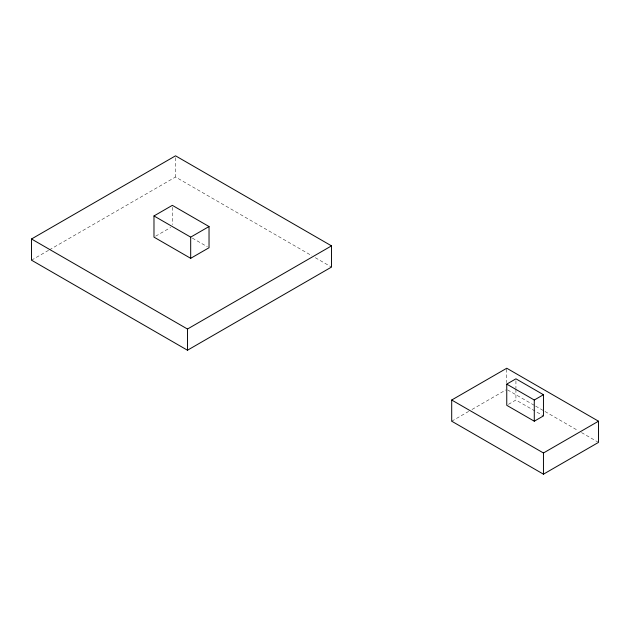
<?xml version="1.0" encoding="UTF-8"?>
<svg xmlns="http://www.w3.org/2000/svg" width="630" height="630" viewBox="0 0 630 630"><rect width="100%" height="100%" fill="white"/><g stroke="black" fill="none" stroke-linecap="round" stroke-linejoin="round"><path stroke-width="0.47" stroke-dasharray="3.15 2.36" d="M31.5 260.174L48.549 250.338M49.4 249.842L175.542 177.014L311.913 255.748M155.649 236.171L170.667 227.501M451.702 421.202L468.641 411.429M472.027 409.469L505.906 389.915M508.418 404.35L515.931 400.018L543.454 415.91M315.323 257.709L331.514 267.065M507.599 389.915L534.783 405.61M535.634 406.098L544.131 411.004M544.981 411.492L578.112 430.621M581.514 432.582L597.649 441.906M192.347 238.101L207.364 246.763M515.931 380.756L515.931 388.458M515.931 389.419L515.931 400.018M506.756 369.196L506.756 382.678M175.542 157.752L175.542 177.014M172.329 207.278L172.329 224.611"/><path stroke-width="0.94" d="M31.5 238.99L175.542 155.823L331.514 245.873L331.514 267.065L187.472 350.225L31.5 260.174L31.5 238.99L187.472 329.033L331.514 245.873M153.98 215.948L172.329 205.348L209.034 226.54L209.034 247.732L190.685 258.324L153.98 237.132L153.98 215.948L190.685 237.132L209.034 226.54M451.702 400.018L506.756 368.235L598.5 421.202L598.5 442.394L543.454 474.177L451.702 421.202L451.702 400.018L543.454 452.986L598.5 421.202M506.756 384.127L515.931 378.827L543.454 394.719L543.454 415.91L534.279 421.202L506.756 405.31L506.756 384.127L534.279 400.018L543.454 394.719M543.454 452.986L543.454 474.177M534.279 400.018L534.279 421.202M190.685 237.132L190.685 258.324M187.472 329.033L187.472 350.225"/></g></svg>
